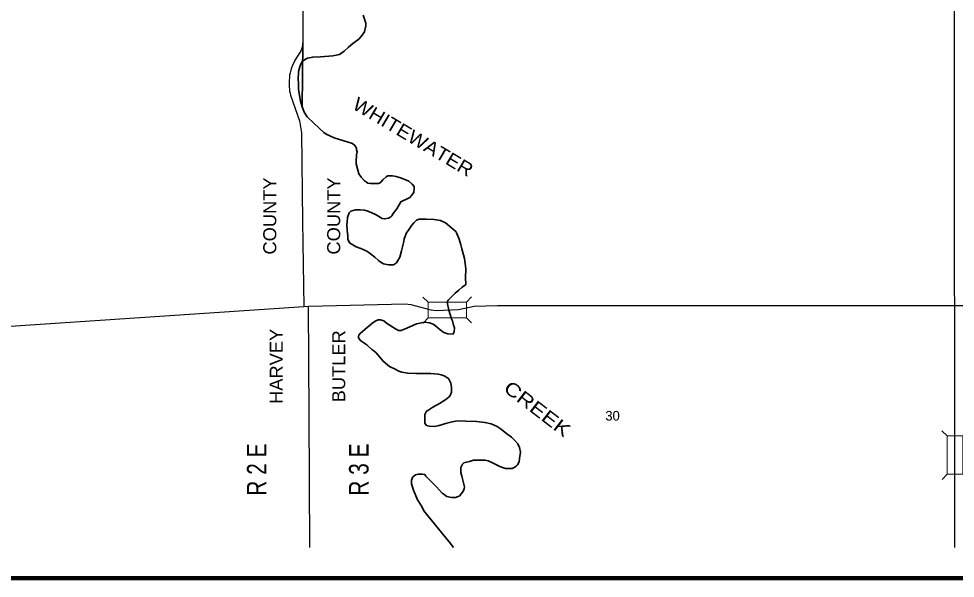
# Model space of a CAD drawing. Extents: x 194.09 to 198.68, y 55.65 to 59.59.
# Drawn here: x 195.365 to 196.811, y 55.709 to 56.572 of the extents above; entities that cross this region are included whole.
import ezdxf
from ezdxf.enums import TextEntityAlignment as Align

# ---------------------------------------------------------------- set-up
doc = ezdxf.new("R2010")
doc.units = 0
doc.header["$LTSCALE"] = 0.0061
doc.linetypes.add('DOT_DASHED', pattern=[7.7, 5, -1.2, 0.3, -1.2])
for name, color, linetype, lineweight in [('14', 7, 'Continuous', 25), ('2', 7, 'DOT_DASHED', 35), ('21', 7, 'Continuous', 25), ('25', 7, 'Continuous', 35), ('48', 7, 'Continuous', 106)]:
    doc.layers.add(name, color=color, linetype=linetype, lineweight=lineweight)
for name, color, linetype in [('29', 7, 'Continuous'), ('41', 7, 'Continuous'), ('45', 7, 'Continuous'), ('46', 7, 'Continuous')]:
    doc.layers.add(name, color=color, linetype=linetype)

msp = doc.modelspace()

# ---------------------------------------------------------------- linework, layer by layer
at = {"layer": '14'}
for p, q in [((195.791667, 56.506818), (195.799621, 56.519508)), ((195.782955, 56.476515), (195.782955, 56.466477)), ((195.785038, 56.453977), (195.798864, 56.414394))]:
    msp.add_line(p, q, dxfattribs=at)
for points in [[(196.806061, 59.543939), (196.803409, 58.30322), (196.806061, 57.64053), (196.809091, 56.530682), (196.80947, 55.756061)], [(195.821212, 56.727462), (195.807576, 56.707008), (195.80322, 56.699621), (195.798864, 56.690341), (195.796023, 56.677841), (195.791856, 56.653977), (195.791477, 56.639205), (195.791667, 56.635038), (195.793371, 56.628788), (195.801894, 56.607008), (195.803409, 56.601326), (195.803977, 56.596591), (195.803977, 56.534659)], [(195.798864, 56.414394), (195.802083, 56.395644), (195.80322, 56.258902), (195.805303, 56.127652)], [(194.133333, 56.089962), (194.798106, 56.09072), (194.896402, 56.091098), (194.899053, 56.090909), (194.901515, 56.090341), (194.915341, 56.085417), (194.926326, 56.085038), (194.92803, 56.085606), (194.930114, 56.086364), (195.209848, 56.092992), (195.305682, 56.094508), (195.575379, 56.112311), (195.813258, 56.12822), (195.961742, 56.132197), (195.970455, 56.13125), (196.001515, 56.122917), (196.009659, 56.12197), (196.044318, 56.123295), (196.068182, 56.128598), (196.104545, 56.129545), (196.675568, 56.129545), (197.550947, 56.129356), (197.921212, 56.12803)], [(195.811932, 56.12822), (195.813068, 55.960606), (195.814015, 55.756061)]]:
    msp.add_lwpolyline(points, dxfattribs=at)
for centre, radius, start, end in [((195.775568, 56.53459), 0.028409, 327.84771, 0), ((195.839773, 56.476606), 0.056818, 147.80427, 180), ((195.820833, 56.466419), 0.037879, 180, 199.25661)]:
    msp.add_arc(centre, radius, start, end, dxfattribs=at)
at = {"layer": '2'}
msp.add_line((195.803977, 56.534659), (195.802083, 56.395644), dxfattribs=at)
at = {"layer": '21'}
for p, q in [((195.997159, 56.13447), (195.989015, 56.142235)), ((196.064015, 56.142614), (196.05625, 56.13447)), ((195.997159, 56.110417), (195.989394, 56.102273)), ((196.064394, 56.102652), (196.05625, 56.110417)), ((196.790152, 55.935985), (196.798295, 55.92822)), ((196.798295, 55.869129), (196.79053, 55.860985))]:
    msp.add_line(p, q, dxfattribs=at)
at = {"layer": '21', "lineweight": 13}
for points in [[(195.997159, 56.110417), (196.05625, 56.110417), (196.05625, 56.13447), (195.997159, 56.13447)], [(196.822348, 55.869129), (196.822348, 55.92822), (196.798295, 55.92822), (196.798295, 55.869129)]]:
    msp.add_lwpolyline(points, close=True, dxfattribs=at)
at = {"layer": '25'}
for points in [[(195.89697, 56.577273), (195.900189, 56.567992), (195.901326, 56.564773), (195.900947, 56.561174), (195.900758, 56.558712), (195.899053, 56.551515), (195.896402, 56.547917), (195.893939, 56.544318), (195.890152, 56.54053), (195.88125, 56.533523), (195.874621, 56.52822), (195.867803, 56.521591), (195.860606, 56.516856), (195.855303, 56.51553), (195.850189, 56.514394), (195.83125, 56.513068), (195.819318, 56.512689), (195.810985, 56.510985), (195.807765, 56.50947), (195.80303, 56.505871), (195.799811, 56.499811), (195.797159, 56.49053), (195.797348, 56.487689), (195.79678, 56.480303), (195.797159, 56.471023), (195.797348, 56.463068), (195.798864, 56.45322), (195.800379, 56.444697), (195.80303, 56.435985), (195.803977, 56.433333), (195.806061, 56.427841), (195.810417, 56.420265), (195.821212, 56.410038)], [(195.821212, 56.410038), (195.836174, 56.396591), (195.840152, 56.393561), (195.852462, 56.388258), (195.880492, 56.379167), (195.88428, 56.376326), (195.886932, 56.372159), (195.886932, 56.369508), (195.8875, 56.366288), (195.886742, 56.362121), (195.886364, 56.351326), (195.886364, 56.348106), (195.888068, 56.340152), (195.89053, 56.332386), (195.89375, 56.327273), (195.899053, 56.321591), (195.902273, 56.319508), (195.904356, 56.318371), (195.908712, 56.317424), (195.920455, 56.317424), (195.92197, 56.318371), (195.924053, 56.319508), (195.927462, 56.323485), (195.932386, 56.32803), (195.935227, 56.329356), (195.942045, 56.329545), (195.947727, 56.328409), (195.956061, 56.325947), (195.967614, 56.321212), (195.972727, 56.316856), (195.975568, 56.313068), (195.975947, 56.310038), (195.975, 56.303788), (195.971591, 56.299053), (195.968939, 56.296212), (195.963826, 56.29375), (195.958144, 56.29072), (195.955114, 56.289394), (195.95303, 56.285795), (195.949053, 56.278788), (195.943371, 56.271402), (195.941098, 56.267803), (195.939583, 56.266098), (195.935985, 56.264394), (195.929735, 56.263068), (195.926326, 56.263636), (195.916856, 56.269508), (195.90928, 56.273106), (195.902652, 56.275379), (195.898864, 56.276326), (195.892235, 56.277083), (195.885038, 56.277083), (195.87822, 56.275189), (195.875379, 56.272348), (195.872917, 56.265341), (195.872348, 56.257765), (195.87197, 56.254167), (195.872348, 56.245455), (195.873106, 56.236932), (195.873295, 56.231818), (195.876136, 56.226136), (195.886364, 56.219886), (195.893371, 56.217235), (195.902652, 56.213447), (195.908523, 56.209091), (195.915152, 56.203977), (195.920833, 56.198864), (195.923295, 56.19678), (195.928598, 56.193561), (195.936174, 56.192235), (195.943939, 56.192045), (195.948295, 56.195265), (195.949811, 56.197917), (195.953788, 56.203788), (195.956061, 56.214015), (195.959848, 56.22803), (195.960417, 56.232197), (195.964015, 56.241667), (195.966856, 56.245833), (195.972159, 56.25322), (195.975189, 56.256818), (195.979356, 56.261174), (195.983333, 56.262689), (195.994697, 56.262689), (196.006439, 56.261932), (196.016098, 56.260606), (196.023864, 56.257197), (196.027273, 56.254356), (196.036932, 56.246402), (196.039773, 56.243561), (196.041667, 56.24072), (196.045265, 56.231818), (196.047917, 56.222917), (196.049242, 56.216667), (196.053598, 56.202083), (196.054545, 56.194318), (196.055682, 56.186174), (196.055114, 56.17197), (196.055492, 56.1625), (196.054924, 56.161174), (196.049621, 56.157765)], [(196.049621, 56.157765), (196.044886, 56.15322), (196.038826, 56.148485), (196.032955, 56.142235), (196.02822, 56.1375), (196.026515, 56.13447), (196.029167, 56.122159), (196.033523, 56.108712), (196.034848, 56.105682), (196.036364, 56.099242), (196.038068, 56.094886), (196.037689, 56.089015), (196.036174, 56.086932), (196.035795, 56.085417), (196.027652, 56.085606), (196.021591, 56.087689), (196.01572, 56.091856), (196.008712, 56.097917), (196.004924, 56.100758), (195.999621, 56.102652), (195.991477, 56.103598), (195.984659, 56.102462), (195.979356, 56.100947), (195.964583, 56.094508), (195.955492, 56.091098), (195.951705, 56.09072), (195.94678, 56.093561), (195.933144, 56.102462), (195.928788, 56.105682), (195.923674, 56.107197), (195.920265, 56.107197), (195.916477, 56.106061), (195.912689, 56.103409), (195.903409, 56.095455), (195.892992, 56.086553), (195.890152, 56.083902), (195.889773, 56.081818), (195.889962, 56.079735), (195.892424, 56.075758), (195.894697, 56.073864), (195.902462, 56.068561), (195.910606, 56.061553), (195.913258, 56.059659), (195.917235, 56.05625), (195.922727, 56.049621), (195.927841, 56.043371), (195.93447, 56.038068), (195.937879, 56.035227), (195.946591, 56.031061), (195.952083, 56.028409), (195.956629, 56.026705), (195.965909, 56.025), (195.978409, 56.024811), (195.990909, 56.024621), (196.001515, 56.024621), (196.012879, 56.023674), (196.017235, 56.022727), (196.022159, 56.021212), (196.028788, 56.016667), (196.032197, 56.009848), (196.033144, 56.00322), (196.033144, 55.995644), (196.032008, 55.991856), (196.029735, 55.988636), (196.024432, 55.984659), (196.020265, 55.982008), (196.014583, 55.978409), (196.004356, 55.972538), (195.996591, 55.967614), (195.994508, 55.966667), (195.992424, 55.961364), (195.992424, 55.947917), (195.994697, 55.944508), (195.998864, 55.943182), (196.007008, 55.942992), (196.014394, 55.944129), (196.026326, 55.947727), (196.03447, 55.949811), (196.042235, 55.951326), (196.055682, 55.950947), (196.07178, 55.950758), (196.084848, 55.949053), (196.094697, 55.94678), (196.103977, 55.942992), (196.108333, 55.939583), (196.118182, 55.932197), (196.125947, 55.926326), (196.13125, 55.921212), (196.135606, 55.915909), (196.138447, 55.910227), (196.139583, 55.903409), (196.138447, 55.893371), (196.137689, 55.888068), (196.135227, 55.883902), (196.133712, 55.882197), (196.13125, 55.880114), (196.126705, 55.87822), (196.116667, 55.87803), (196.112121, 55.879356), (196.107765, 55.880871), (196.096591, 55.886932)], [(196.096591, 55.886932), (196.090152, 55.889962), (196.085038, 55.890909), (196.067235, 55.89072), (196.061174, 55.889015), (196.056439, 55.887879), (196.052273, 55.886553), (196.050379, 55.884659), (196.047917, 55.879735), (196.047727, 55.87178), (196.049242, 55.866288), (196.053598, 55.849811), (196.052841, 55.846591), (196.050758, 55.842045), (196.047917, 55.838258), (196.046023, 55.835795), (196.043561, 55.835038), (196.039583, 55.833144), (196.033144, 55.833333), (196.033144, 55.833333), (196.025947, 55.834848), (196.022159, 55.837879), (196.019129, 55.840152), (196.010417, 55.849811), (195.993561, 55.866288), (195.992045, 55.86875), (195.987689, 55.869508), (195.982008, 55.869508), (195.977841, 55.868371), (195.973674, 55.864962), (195.971402, 55.860227), (195.971591, 55.854167), (195.974432, 55.844508), (195.981061, 55.829735), (195.987311, 55.819318), (195.99072, 55.812689), (196.024811, 55.770833), (196.031629, 55.762121), (196.03428, 55.758902), (196.036364, 55.756061)]]:
    msp.add_lwpolyline(points, dxfattribs=at)
at = {"layer": '48'}
msp.add_lwpolyline([(197.968561, 55.708712), (194.085985, 55.708712), (194.085985, 59.591288), (197.968561, 59.591288)], close=True, dxfattribs=at)

# ---------------------------------------------------------------- texts
at = {"layer": '29'}
for s, rotation, width, p in [('WHITEWATER', 329.337, 1.1, (195.968835, 56.380639)), ('CREEK', 322.361, 1.25, (196.159453, 55.961999))]:
    msp.add_text(s, height=0.02083, rotation=rotation, dxfattribs=dict(at, width=width)).set_placement(p, align=Align.CENTER)
at = {"layer": '41', "width": 1.05}
for s, p in [('COUNTY', (195.762879, 56.267519)), ('COUNTY', (195.861553, 56.267519)), ('HARVEY', (195.772917, 56.035606)), ('BUTLER', (195.869318, 56.035701))]:
    msp.add_text(s, height=0.02007, rotation=90, dxfattribs=at).set_placement(p, align=Align.CENTER)
at = {"layer": '45'}
msp.add_text('30', height=0.01496, dxfattribs=at).set_placement((196.281913, 55.951894), align=Align.CENTER)
at = {"layer": '46', "width": 0.8}
for s, p in [('R 2 E', (195.747727, 55.876326)), ('R 3 E', (195.905303, 55.876326))]:
    msp.add_text(s, height=0.03011, rotation=90, dxfattribs=at).set_placement(p, align=Align.CENTER)

doc.saveas('drawing.dxf')
